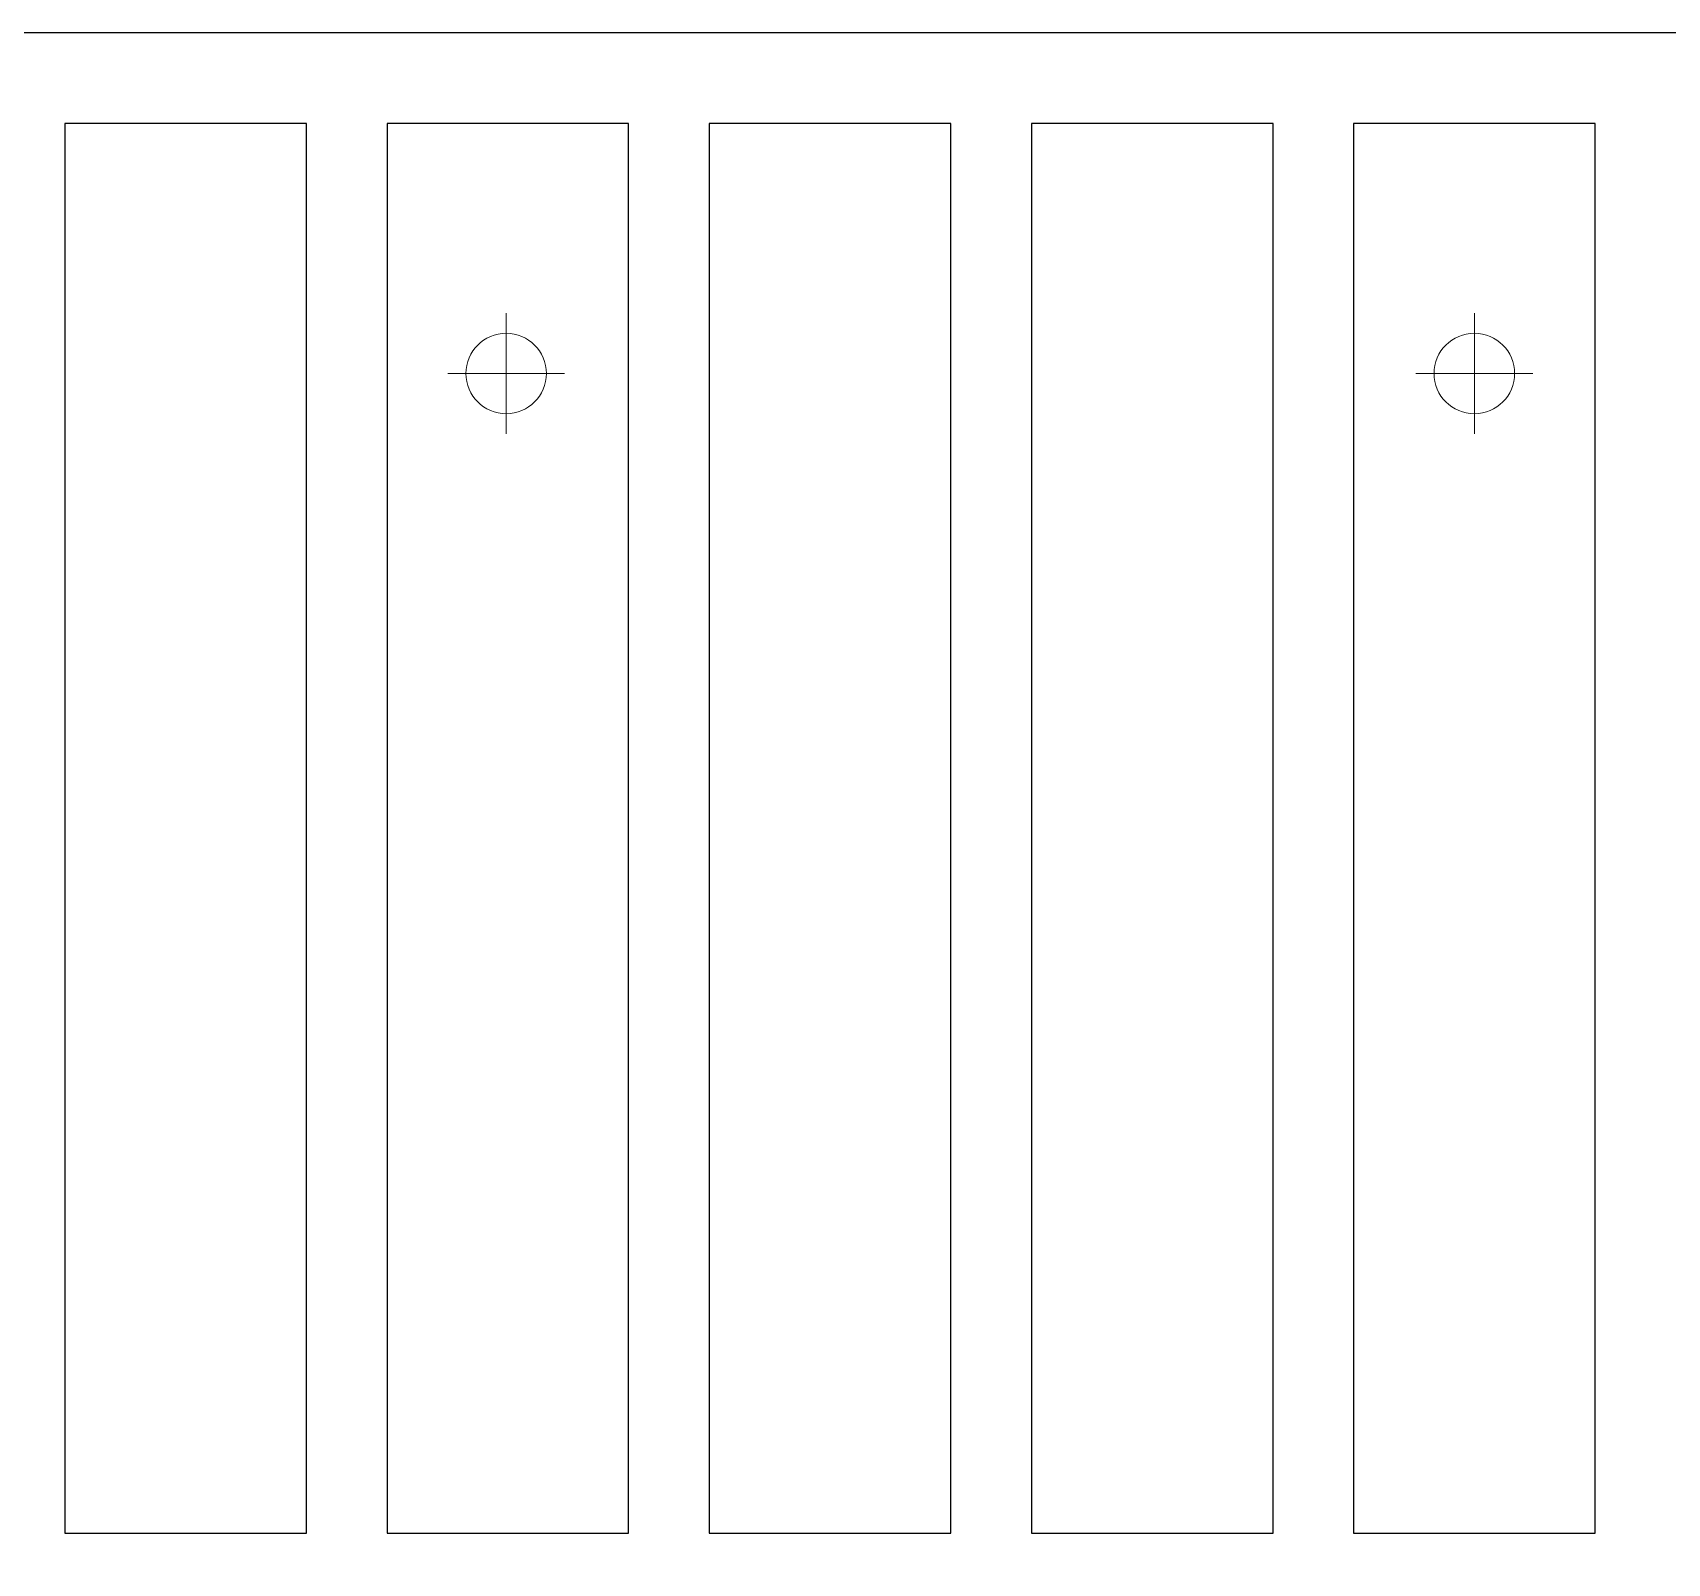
# Model space of a CAD drawing. Header units: millimetres. Extents: x -853488 to -774597, y -17231 to 22435.
# Drawn here: x -833772 to -831743, y 7297 to 9197 of the extents above; entities that cross this region are included whole.
import ezdxf
from ezdxf.xclip import XClip

# ---------------------------------------------------------------- set-up
doc = ezdxf.new("R2010")
doc.units = ezdxf.units.MM
doc.header["$XCLIPFRAME"] = 0
doc.layers.add('000 - WIPEOUT', color=250, linetype='Continuous')
doc.layers.add('A11_ALU.SOLID SHEET', color=2, linetype='Continuous')
doc.layers.add('A-DETL-GENF', color=2, linetype='Continuous', lineweight=9)
doc.layers.add('E-LITE-EQPM', color=2, linetype='Continuous', lineweight=9)

# ---------------------------------------------------------------- blocks, each defined once
blk = doc.blocks.new('LGF_DL_SAA_LowPower_DL1a - LGF_DL_SAA_LowPower_DL1a-8832329-4160-01 UPPER PLATFORM LEVEL - REFLECTED CEILING PLAN')
at = {"layer": 'A-DETL-GENF'}
for p, q in [((0, 75), (0, -75)), ((72.5, 0), (-72.5, 0))]:
    blk.add_line(p, q, dxfattribs=at)
blk.add_circle((0, 0), 50, dxfattribs=at)
blk = doc.blocks.new('C-1-PP19-AR-4160-01-B_20250902-175713_EXDOWNLIGHT')
at = {"layer": 'E-LITE-EQPM', "extrusion": (0, 0, -1), "rotation": 180}
for p in [(88502.1, 5195), (87300, 5195)]:
    blk.add_blockref('LGF_DL_SAA_LowPower_DL1a - LGF_DL_SAA_LowPower_DL1a-8832329-4160-01 UPPER PLATFORM LEVEL - REFLECTED CEILING PLAN', p, dxfattribs=at)
blk = doc.blocks.new('*U819')
at = {"color": 3}
for points in [[(-875, 3550), (875, 3550), (875, 3250), (-875, 3250)], [(-875, 3150), (875, 3150), (875, 2850), (-875, 2850)], [(-875, 2750), (875, 2750), (875, 2450), (-875, 2450)], [(-875, 2350), (875, 2350), (875, 2050), (-875, 2050)], [(-875, 1950), (875, 1950), (875, 1650), (-875, 1650)]]:
    blk.add_wipeout(points, dxfattribs=at).dxf.layer = '000 - WIPEOUT'
at = {"layer": 'A11_ALU.SOLID SHEET', "color": 0, "linetype": 'ByBlock'}
for points in [[(-875, 3250), (875, 3250), (875, 3550), (-875, 3550)], [(-875, 2850), (875, 2850), (875, 3150), (-875, 3150)], [(-875, 2450), (875, 2450), (875, 2750), (-875, 2750)], [(-875, 2050), (875, 2050), (875, 2350), (-875, 2350)], [(-875, 1650), (875, 1650), (875, 1950), (-875, 1950)]]:
    blk.add_lwpolyline(points, close=True, dxfattribs=at)
blk = doc.blocks.new('*U1837')
blk.add_lwpolyline([(-90014.2, 5618), (-90014.2, 4315), (-97724.9, 4315), (-97724.9, 548), (-81222.6, 548), (-81222.6, 5618)], close=True)
at = {"layer": 'A11_ALU.SOLID SHEET', "color": 0, "linetype": 'ByBlock', "rotation": 90}
blk.add_blockref('*U819', (-85500, 4630.5), dxfattribs=at)

msp = doc.modelspace()

# ---------------------------------------------------------------- block references
at = {"layer": 'A11_ALU.SOLID SHEET'}
ref = msp.add_blockref('*U1837', (-744682.4, 3579), dxfattribs=at)
XClip(ref).set_block_clipping_path([(-104690.1238047112, -9620.0029952963), (-34092.6543255156, 10334.9999958097)])

# ---------------------------------------------------------------- next in the draw order: block references
ref = msp.add_blockref('C-1-PP19-AR-4160-01-B_20250902-175713_EXDOWNLIGHT', (-744682.4, 3579))
XClip(ref).set_block_clipping_path([(-104690.1238047112, -9620.0029952963), (-34092.6543255156, 10334.9999958097)])

doc.saveas('drawing.dxf')
